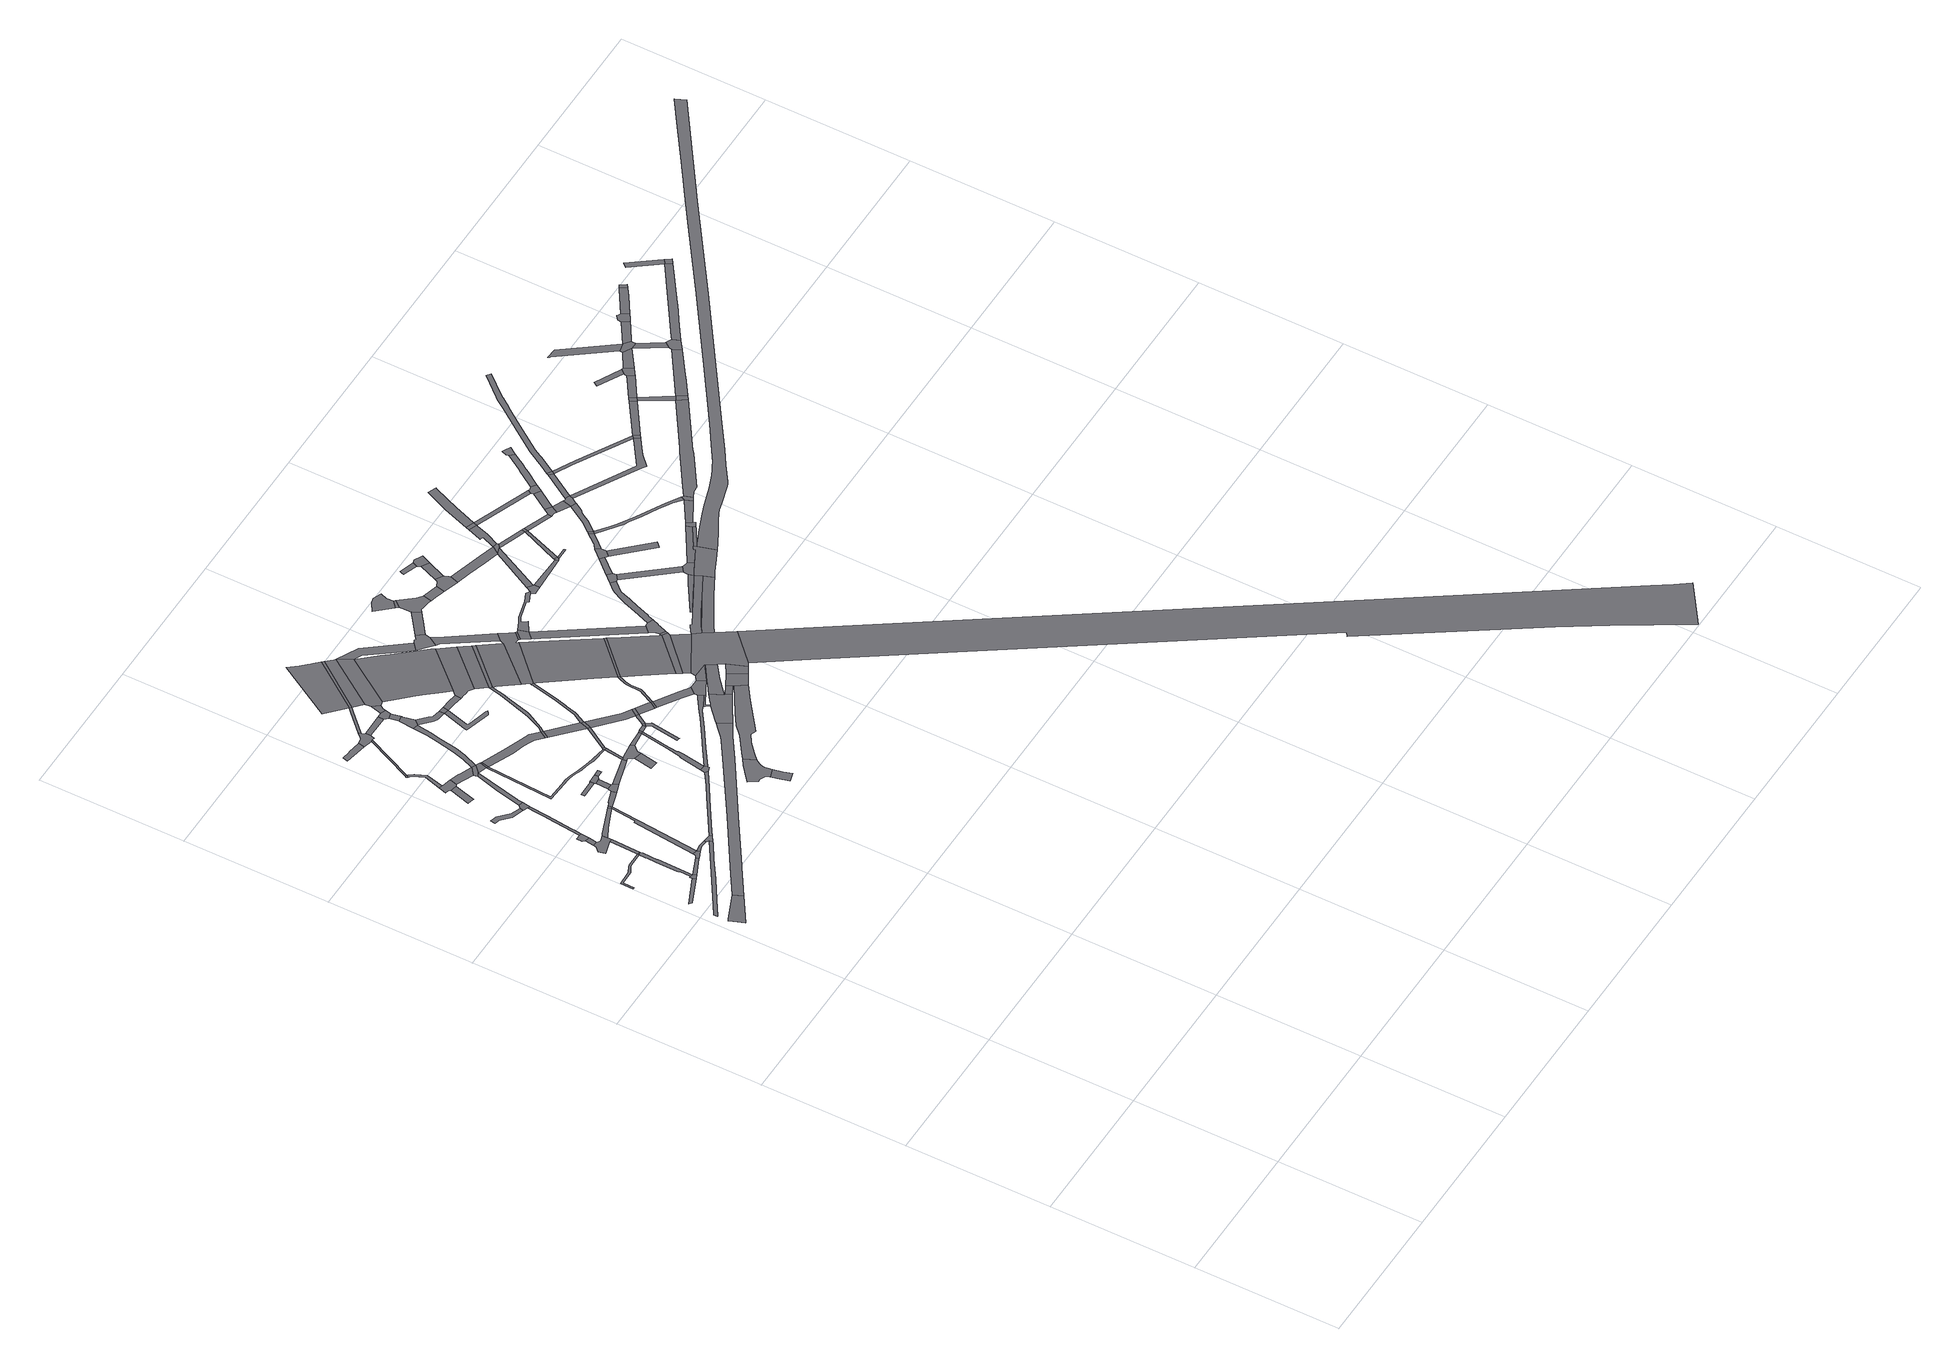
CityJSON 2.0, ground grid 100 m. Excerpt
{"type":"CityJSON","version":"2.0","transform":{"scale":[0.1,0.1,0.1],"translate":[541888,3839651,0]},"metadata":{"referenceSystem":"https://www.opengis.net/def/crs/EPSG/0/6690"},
"CityObjects":{
"road1":{"type":"Road","geometry":[{"type":"MultiSurface","lod":"1","boundaries":[[[0,1,2,3,4,5,6,7,8]]]}]},
"road2":{"type":"Road","attributes":{"RoadStructureAttribute.sectionType":"1"},"geometry":[{"type":"MultiSurface","lod":"1","boundaries":[[[9,10,11,12]]]}]},
"road3":{"type":"Road","attributes":{"RoadStructureAttribute.sectionType":"1"},"geometry":[{"type":"MultiSurface","lod":"1","boundaries":[[[13,14,15,16,17,18,19,20,21,22,23,24]]]}]},
"road4":{"type":"Road","geometry":[{"type":"MultiSurface","lod":"1","boundaries":[[[25,26,9,12,27,28]]]}]},
"road5":{"type":"Road","attributes":{"RoadStructureAttribute.sectionType":"1"},"geometry":[{"type":"MultiSurface","lod":"1","boundaries":[[[29,30,31,32,33,34,35,36,37]]]}]},
"road6":{"type":"Road","attributes":{"RoadStructureAttribute.sectionType":"1"},"geometry":[{"type":"MultiSurface","lod":"1","boundaries":[[[38,39,40,41,23,42,43,44,45,46,47,25,28]]]}]},
"road7":{"type":"Road","attributes":{"RoadStructureAttribute.sectionType":"1"},"geometry":[{"type":"MultiSurface","lod":"1","boundaries":[[[48,28,27,49,50]]]}]},
"road8":{"type":"Road","geometry":[{"type":"MultiSurface","lod":"1","boundaries":[[[24,23,41]]]}]},
"road9":{"type":"Road","geometry":[{"type":"MultiSurface","lod":"1","boundaries":[[[51,52,53,54,55,56,57,58,59,60,61,62]]]}]},
"road10":{"type":"Road","attributes":{"RoadStructureAttribute.sectionType":"1"},"geometry":[{"type":"MultiSurface","lod":"1","boundaries":[[[63,51,62,64]]]}]},
"road11":{"type":"Road","attributes":{"RoadStructureAttribute.sectionType":"1"},"geometry":[{"type":"MultiSurface","lod":"1","boundaries":[[[55,65,24,41,56]]]}]},
"road12":{"type":"Road","geometry":[{"type":"MultiSurface","lod":"1","boundaries":[[[66,67,63,64,68,69]]]}]},
"road13":{"type":"Road","geometry":[{"type":"MultiSurface","lod":"1","boundaries":[[[70,71,48,50,72,73]]]}]},
"road14":{"type":"Road","attributes":{"RoadStructureAttribute.sectionType":"1"},"geometry":[{"type":"MultiSurface","lod":"1","boundaries":[[[74,75,76,77,78,79,80,81]]]}]},
"road15":{"type":"Road","attributes":{"RoadStructureAttribute.sectionType":"1"},"geometry":[{"type":"MultiSurface","lod":"1","boundaries":[[[82,73,72,83,84,85]]]}]},
"road16":{"type":"Road","attributes":{"RoadStructureAttribute.sectionType":"1"},"geometry":[{"type":"MultiSurface","lod":"1","boundaries":[[[86,87,88,89,90,69,68,91,92,93,94]]]}]},
"road17":{"type":"Road","attributes":{"RoadStructureAttribute.sectionType":"1"},"geometry":[{"type":"MultiSurface","lod":"1","boundaries":[[[95,96,97,98,99,70,73]]]}]},
"road18":{"type":"Road","attributes":{"RoadStructureAttribute.sectionType":"1"},"geometry":[{"type":"MultiSurface","lod":"1","boundaries":[[[100,101,102,103,58,57,104,105,106,97]]]}]},
"road19":{"type":"Road","geometry":[{"type":"MultiSurface","lod":"1","boundaries":[[[85,84,29,37,107,108]]]}]},
"road20":{"type":"Road","geometry":[{"type":"MultiSurface","lod":"1","boundaries":[[[109,81,80,86,94,110]]]}]},
"road21":{"type":"Road","geometry":[{"type":"MultiSurface","lod":"1","boundaries":[[[111,112,113,114,115]]]}]},
"road22":{"type":"Road","attributes":{"RoadStructureAttribute.sectionType":"1"},"geometry":[{"type":"MultiSurface","lod":"1","boundaries":[[[116,117,118,111,115,119,120,121,122]]]}]},
"road23":{"type":"Road","geometry":[{"type":"MultiSurface","lod":"1","boundaries":[[[123,124,125,126]]]}]},
"road24":{"type":"Road","attributes":{"RoadStructureAttribute.sectionType":"1"},"geometry":[{"type":"MultiSurface","lod":"1","boundaries":[[[127,128,129,126,125,130,131,132,116,122]]]}]},
"road25":{"type":"Road","attributes":{"RoadStructureAttribute.sectionType":"1"},"geometry":[{"type":"MultiSurface","lod":"1","boundaries":[[[133,134,135,136,137,138,109,110]]]}]},
"road26":{"type":"Road","geometry":[{"type":"MultiSurface","lod":"1","boundaries":[[[139,100,97,96]]]}]},
"road27":{"type":"Road","attributes":{"RoadStructureAttribute.sectionType":"1"},"geometry":[{"type":"MultiSurface","lod":"1","boundaries":[[[140,141,142,120,119,143,144]]]}]},
"road28":{"type":"Road","attributes":{"RoadStructureAttribute.sectionType":"1"},"geometry":[{"type":"MultiSurface","lod":"1","boundaries":[[[145,146,147,139,96,148,149,150]]]}]},
"road29":{"type":"Road","attributes":{"RoadStructureAttribute.sectionType":"1"},"geometry":[{"type":"MultiSurface","lod":"1","boundaries":[[[151,152,153,154,155,156,157,158]]]}]},
"road30":{"type":"Road","attributes":{"RoadStructureAttribute.sectionType":"1"},"geometry":[{"type":"MultiSurface","lod":"1","boundaries":[[[159,160,123,126]]]}]},
"road31":{"type":"Road","geometry":[{"type":"MultiSurface","lod":"1","boundaries":[[[144,143,136,135,161]]]}]},
"road32":{"type":"Road","geometry":[{"type":"MultiSurface","lod":"1","boundaries":[[[162,163,164,165]]]}]},
"road33":{"type":"Road","attributes":{"RoadStructureAttribute.sectionType":"1"},"geometry":[{"type":"MultiSurface","lod":"1","boundaries":[[[166,167,161,135,168,169,170,171]]]}]},
"road34":{"type":"Road","attributes":{"RoadStructureAttribute.sectionType":"1"},"geometry":[{"type":"MultiSurface","lod":"1","boundaries":[[[172,173,174,175,176,177,178,179,180,0,8,181,182,183,184,185,186,187,188]]]}]},
"road35":{"type":"Road","geometry":[{"type":"MultiSurface","lod":"1","boundaries":[[[189,145,150,190,191,192,193,194,195,196]]]}]},
"road36":{"type":"Road","geometry":[{"type":"MultiSurface","lod":"1","boundaries":[[[171,170,197,198,199]]]}]},
"road37":{"type":"Road","attributes":{"RoadStructureAttribute.sectionType":"1"},"geometry":[{"type":"MultiSurface","lod":"1","boundaries":[[[200,201,202,108,107,203,204,205,206]]]}]},
"road38":{"type":"Road","attributes":{"RoadStructureAttribute.sectionType":"1"},"geometry":[{"type":"MultiSurface","lod":"1","boundaries":[[[207,208,189,196]]]}]},
"road39":{"type":"Road","geometry":[{"type":"MultiSurface","lod":"1","boundaries":[[[209,210,165,164,208,207,211]]]}]},
"road40":{"type":"Road","geometry":[{"type":"MultiSurface","lod":"1","boundaries":[[[212,213,214,158,157,215,160,159,216,217,218,219,220,221,222]]]}]},
"road41":{"type":"Road","geometry":[{"type":"MultiSurface","lod":"1","boundaries":[[[223,224,209,211]]]}]},
"road42":{"type":"Road","attributes":{"RoadStructureAttribute.sectionType":"1"},"geometry":[{"type":"MultiSurface","lod":"1","boundaries":[[[225,226,227,228,229,230,144,161,231,232,233,234,235,236]]]}]},
"road43":{"type":"Road","attributes":{"RoadStructureAttribute.sectionType":"1"},"geometry":[{"type":"MultiSurface","lod":"1","boundaries":[[[197,237,238,239,240,241,242,243,244,245,246,247,248,249,250,251,252,253,254,255,198]]]}]},
"road44":{"type":"Road","attributes":{"RoadStructureAttribute.sectionType":"1"},"geometry":[{"type":"MultiSurface","lod":"1","boundaries":[[[256,257,258,195,194,259,260]]]}]},
"road45":{"type":"Road","attributes":{"RoadStructureAttribute.sectionType":"1"},"geometry":[{"type":"MultiSurface","lod":"1","boundaries":[[[261,220,219,262]]]}]},
"road46":{"type":"Road","attributes":{"RoadStructureAttribute.sectionType":"1"},"geometry":[{"type":"MultiSurface","lod":"1","boundaries":[[[263,264,265,266,199,198,267,268,269,270,271,272,273,274]]]}]},
"road47":{"type":"Road","attributes":{"RoadStructureAttribute.sectionType":"1"},"geometry":[{"type":"MultiSurface","lod":"1","boundaries":[[[275,276,212,222,277,278,279]]]}]},
"road48":{"type":"Road","geometry":[{"type":"MultiSurface","lod":"1","boundaries":[[[280,281,282,283,284,225,236,285,286]]]}]},
"road49":{"type":"Road","geometry":[{"type":"MultiSurface","lod":"1","boundaries":[[[287,288,289,290]]]}]},
"road50":{"type":"Road","attributes":{"RoadStructureAttribute.sectionType":"1"},"geometry":[{"type":"MultiSurface","lod":"1","boundaries":[[[291,292,282,281]]]}]},
"road51":{"type":"Road","geometry":[{"type":"MultiSurface","lod":"1","boundaries":[[[293,261,262,294,292,291,295,296,297]]]}]},
"road52":{"type":"Road","attributes":{"RoadStructureAttribute.sectionType":"1"},"geometry":[{"type":"MultiSurface","lod":"1","boundaries":[[[245,256,298,299]]]}]},
"road53":{"type":"Road","geometry":[{"type":"MultiSurface","lod":"1","boundaries":[[[300,200,206,301,302,303,304,305,306]]]}]},
"road54":{"type":"Road","geometry":[{"type":"MultiSurface","lod":"1","boundaries":[[[307,308,298,256,260,309,287,290,310,311]]]}]},
"road55":{"type":"Road","attributes":{"RoadStructureAttribute.sectionType":"1"},"geometry":[{"type":"MultiSurface","lod":"1","boundaries":[[[312,313,286,285,314,315,316,317,318,319,320,321]]]}]},
"road56":{"type":"Road","geometry":[{"type":"MultiSurface","lod":"1","boundaries":[[[322,246,245,299,323]]]}]},
"road57":{"type":"Road","attributes":{"RoadStructureAttribute.sectionType":"1"},"geometry":[{"type":"MultiSurface","lod":"1","boundaries":[[[324,325,293,297,326,327,328,329]]]}]},
"road58":{"type":"Road","geometry":[{"type":"MultiSurface","lod":"1","boundaries":[[[330,331,332,333,334,335,336,337,338,339,340,341,342,343,344,345,346,347,348]]]}]},
"road59":{"type":"Road","geometry":[{"type":"MultiSurface","lod":"1","boundaries":[[[274,273,349,350]]]}]},
"road60":{"type":"Road","geometry":[{"type":"MultiSurface","lod":"1","boundaries":[[[351,352,353,354,342,341]]]}]},
"road61":{"type":"Road","attributes":{"RoadStructureAttribute.sectionType":"1"},"geometry":[{"type":"MultiSurface","lod":"1","boundaries":[[[320,355,356,357,358,359,360,361,362,363,364]]]}]},
"road62":{"type":"Road","attributes":{"RoadStructureAttribute.sectionType":"1"},"geometry":[{"type":"MultiSurface","lod":"1","boundaries":[[[365,366,367,368,369,370,371,372,373,374,300,306]]]}]},
"road63":{"type":"Road","attributes":{"RoadStructureAttribute.sectionType":"1"},"geometry":[{"type":"MultiSurface","lod":"1","boundaries":[[[375,376,322,323,377]]]}]},
"road64":{"type":"Road","geometry":[{"type":"MultiSurface","lod":"1","boundaries":[[[321,320,364,378]]]}]},
"road65":{"type":"Road","attributes":{"RoadStructureAttribute.sectionType":"1"},"geometry":[{"type":"MultiSurface","lod":"1","boundaries":[[[379,350,349,380,375,381]]]}]},
"road66":{"type":"Road","attributes":{"RoadStructureAttribute.sectionType":"1"},"geometry":[{"type":"MultiSurface","lod":"1","boundaries":[[[382,383,384,385,386,387,388,389,275,390]]]}]},
"road67":{"type":"Road","attributes":{"RoadStructureAttribute.sectionType":"1"},"geometry":[{"type":"MultiSurface","lod":"1","boundaries":[[[391,307,311,371]]]}]},
"road68":{"type":"Road","attributes":{"RoadStructureAttribute.sectionType":"1"},"geometry":[{"type":"MultiSurface","lod":"1","boundaries":[[[390,275,279,392]]]}]},
"road69":{"type":"Road","attributes":{"RoadStructureAttribute.sectionType":"1"},"geometry":[{"type":"MultiSurface","lod":"1","boundaries":[[[393,378,364,394,395,396]]]}]},
"road70":{"type":"Road","geometry":[{"type":"MultiSurface","lod":"1","boundaries":[[[397,392,279,398,399]]]}]},
"road71":{"type":"Road","geometry":[{"type":"MultiSurface","lod":"1","boundaries":[[[381,375,377,400]]]}]},
"road72":{"type":"Road","geometry":[{"type":"MultiSurface","lod":"1","boundaries":[[[401,391,371,370]]]}]},
"road73":{"type":"Road","attributes":{"RoadStructureAttribute.sectionType":"1"},"geometry":[{"type":"MultiSurface","lod":"1","boundaries":[[[402,403,404,405,406,407,408,274,350,409,410,411,412,413,414,415]]]}]},
"road74":{"type":"Road","geometry":[{"type":"MultiSurface","lod":"1","boundaries":[[[399,398,324,329,416,417,418]]]}]},
"road75":{"type":"Road","attributes":{"RoadStructureAttribute.sectionType":"1"},"geometry":[{"type":"MultiSurface","lod":"1","boundaries":[[[419,401,370,420]]]}]},
"road76":{"type":"Road","geometry":[{"type":"MultiSurface","lod":"1","boundaries":[[[421,422,423,424,425,426,427,420]]]}]},
"road77":{"type":"Road","geometry":[{"type":"MultiSurface","lod":"1","boundaries":[[[428,419,420,427]]]}]},
"road78":{"type":"Road","attributes":{"RoadStructureAttribute.sectionType":"1"},"geometry":[{"type":"MultiSurface","lod":"1","boundaries":[[[429,400,377,430,431,432,433,434,435]]]}]},
"road79":{"type":"Road","attributes":{"RoadStructureAttribute.sectionType":"1"},"geometry":[{"type":"MultiSurface","lod":"1","boundaries":[[[436,437,438,439,440,441,442,443,306,305,444,445,446,447,448,449]]]}]},
"road80":{"type":"Road","attributes":{"RoadStructureAttribute.sectionType":"1"},"geometry":[{"type":"MultiSurface","lod":"1","boundaries":[[[434,428,427,450]]]}]},
"road81":{"type":"Road","attributes":{"RoadStructureAttribute.sectionType":"1"},"geometry":[{"type":"MultiSurface","lod":"1","boundaries":[[[451,452,453,454,455,456,457,458,459,460,461,462,381,400]]]}]},
"road82":{"type":"Road","attributes":{"function":"1"},"geometry":[{"type":"MultiSurface","lod":"1","boundaries":[[[463,464,465,466,467,468,469,418,417,470,471,472,473,474,475]]]}]},
"road83":{"type":"Road","geometry":[{"type":"MultiSurface","lod":"1","boundaries":[[[435,434,450,476]]]}]},
"road84":{"type":"Road","attributes":{"RoadStructureAttribute.sectionType":"1"},"geometry":[{"type":"MultiSurface","lod":"1","boundaries":[[[477,476,450,478,479]]]}]},
"road85":{"type":"Road","attributes":{"RoadStructureAttribute.sectionType":"1"},"geometry":[{"type":"MultiSurface","lod":"1","boundaries":[[[480,481,482,483,484,485,330,348,486,487,488,489,490,491,492]]]}]},
"road86":{"type":"Road","geometry":[{"type":"MultiSurface","lod":"1","boundaries":[[[479,478,493,494]]]}]},
"road87":{"type":"Road","geometry":[{"type":"MultiSurface","lod":"1","boundaries":[[[475,474,495,396,395,496,497,498,499,500]]]}]},
"road88":{"type":"Road","attributes":{"RoadStructureAttribute.sectionType":"1"},"geometry":[{"type":"MultiSurface","lod":"1","boundaries":[[[501,399,418,502,503,504,505]]]}]},
"road89":{"type":"Road","attributes":{"RoadStructureAttribute.sectionType":"1"},"geometry":[{"type":"MultiSurface","lod":"1","boundaries":[[[506,500,499,507,508]]]}]},
"road90":{"type":"Road","geometry":[{"type":"MultiSurface","lod":"1","boundaries":[[[508,507,402,415,509]]]}]},
"road91":{"type":"Road","geometry":[{"type":"MultiSurface","lod":"1","boundaries":[[[510,511,512,513,514,515,516,517,172,188,518,519,520,521]]]}]},
"road92":{"type":"Road","attributes":{"RoadStructureAttribute.sectionType":"1"},"geometry":[{"type":"MultiSurface","lod":"1","boundaries":[[[522,523,524,525,494,493,526,527,528]]]}]},
"road93":{"type":"Road","attributes":{"RoadStructureAttribute.sectionType":"1"},"geometry":[{"type":"MultiSurface","lod":"1","boundaries":[[[529,530,531,532,533,534,535,536,537,479,494,538,539,540,541,542,543,544,545]]]}]},
"road94":{"type":"Road","geometry":[{"type":"MultiSurface","lod":"1","boundaries":[[[449,546,547,548,515,514,549,550,551]]]}]},
"road95":{"type":"Road","attributes":{"RoadStructureAttribute.sectionType":"1"},"geometry":[{"type":"MultiSurface","lod":"1","boundaries":[[[552,509,415,553,554,555,556]]]}]},
"road96":{"type":"Road","geometry":[{"type":"MultiSurface","lod":"1","boundaries":[[[557,558,559,560,561,562,505,504,563,564,565,566]]]}]},
"road97":{"type":"Road","geometry":[{"type":"MultiSurface","lod":"1","boundaries":[[[567,568,569,570,571,556,555,572,459,458,573,574,575,576]]]}]},
"road98":{"type":"Road","geometry":[{"type":"MultiSurface","lod":"1","boundaries":[[[577,578,579,528,527,580,436,449,551,581,582,583,584,585]]]}]},
"road99":{"type":"Road","attributes":{"RoadStructureAttribute.sectionType":"1"},"geometry":[{"type":"MultiSurface","lod":"1","boundaries":[[[586,520,519,587]]]}]},
"road100":{"type":"Road","geometry":[{"type":"MultiSurface","lod":"1","boundaries":[[[588,573,458,589,590,591,592,593,529,594]]]}]},
"road101":{"type":"Road","attributes":{"RoadStructureAttribute.sectionType":"1"},"geometry":[{"type":"MultiSurface","lod":"1","boundaries":[[[595,565,564,596,569,568]]]}]},
"road102":{"type":"Road","attributes":{"RoadStructureAttribute.sectionType":"1"},"geometry":[{"type":"MultiSurface","lod":"1","boundaries":[[[597,598,599,600,601,602,510,521,603,604]]]}]},
"road103":{"type":"Road","attributes":{"RoadStructureAttribute.sectionType":"1"},"geometry":[{"type":"MultiSurface","lod":"1","boundaries":[[[605,585,584,606,607,608,609]]]}]},
"road104":{"type":"Road","geometry":[{"type":"MultiSurface","lod":"1","boundaries":[[[610,586,587,480,492,611,612]]]}]},
"road105":{"type":"Road","geometry":[{"type":"MultiSurface","lod":"1","boundaries":[[[594,529,545,613]]]}]},
"road106":{"type":"Road","attributes":{"RoadStructureAttribute.sectionType":"1"},"geometry":[{"type":"MultiSurface","lod":"1","boundaries":[[[614,615,616,557,566,617,618,619,620,621]]]}]},
"road107":{"type":"Road","geometry":[{"type":"MultiSurface","lod":"1","boundaries":[[[576,575,622,623]]]}]},
"road108":{"type":"Road","geometry":[{"type":"MultiSurface","lod":"1","boundaries":[[[624,625,613,545,626,627,628]]]}]},
"road109":{"type":"Road","geometry":[{"type":"MultiSurface","lod":"1","boundaries":[[[629,623,622,630,631]]]}]},
"road110":{"type":"Road","geometry":[{"type":"MultiSurface","lod":"1","boundaries":[[[632,610,612,633]]]}]},
"road111":{"type":"Road","geometry":[{"type":"MultiSurface","lod":"1","boundaries":[[[634,635,636,637,638,639,640,641,642]]]}]},
"road112":{"type":"Road","geometry":[{"type":"MultiSurface","lod":"1","boundaries":[[[628,627,643,644,645]]]}]},
"road113":{"type":"Road","attributes":{"RoadStructureAttribute.sectionType":"1"},"geometry":[{"type":"MultiSurface","lod":"1","boundaries":[[[640,639,646,647]]]}]},
"road114":{"type":"Road","geometry":[{"type":"MultiSurface","lod":"1","boundaries":[[[648,644,643,649,650]]]}]},
"road115":{"type":"Road","geometry":[{"type":"MultiSurface","lod":"1","boundaries":[[[651,647,646,652,653,614,621,654,655,656,657,658,659,660]]]}]},
"road116":{"type":"Road","attributes":{"RoadStructureAttribute.sectionType":"1"},"geometry":[{"type":"MultiSurface","lod":"1","boundaries":[[[631,630,661,662]]]}]},
"road117":{"type":"Road","geometry":[{"type":"MultiSurface","lod":"1","boundaries":[[[650,649,663,664,605,609,597,604,665,666,632,633,667,668,669,670,671,672,673,674,675]]]}]},
"road118":{"type":"Road","attributes":{"RoadStructureAttribute.sectionType":"1"},"geometry":[{"type":"MultiSurface","lod":"1","boundaries":[[[676,677,678,679,680,629,631,681,682,683,684,685,686,687]]]}]},
"road119":{"type":"Road","attributes":{"RoadStructureAttribute.sectionType":"1"},"geometry":[{"type":"MultiSurface","lod":"1","boundaries":[[[688,628,645,689]]]}]},
"road120":{"type":"Road","attributes":{"RoadStructureAttribute.sectionType":"1"},"geometry":[{"type":"MultiSurface","lod":"1","boundaries":[[[660,659,690,691,692,693]]]}]},
"road121":{"type":"Road","geometry":[{"type":"MultiSurface","lod":"1","boundaries":[[[694,662,661,695,688,689,696,697,698,699]]]}]},
"road122":{"type":"Road","geometry":[{"type":"MultiSurface","lod":"1","boundaries":[[[700,701,693,692,702,703,704,705,706,707]]]}]},
"road123":{"type":"Road","geometry":[{"type":"MultiSurface","lod":"1","boundaries":[[[708,709,710,711,712]]]}]},
"road124":{"type":"Road","geometry":[{"type":"MultiSurface","lod":"1","boundaries":[[[713,687,686,714,715,716,717,718]]]}]},
"road125":{"type":"Road","attributes":{"RoadStructureAttribute.sectionType":"1"},"geometry":[{"type":"MultiSurface","lod":"1","boundaries":[[[719,700,707,720,721]]]}]},
"road126":{"type":"Road","attributes":{"RoadStructureAttribute.sectionType":"1"},"geometry":[{"type":"MultiSurface","lod":"1","boundaries":[[[722,723,724,725,726,727,728,729,730,731,732,733,734,694,699,735,736,737,738,739,740,741,742,743,744,745,746,747,748,749,750]]]}]},
"road127":{"type":"Road","geometry":[{"type":"MultiSurface","lod":"1","boundaries":[[[751,752,712,711,753,719,721,754]]]}]},
"road128":{"type":"Road","attributes":{"RoadStructureAttribute.sectionType":"1"},"geometry":[{"type":"MultiSurface","lod":"1","boundaries":[[[755,756,757,758,759,760,761,762,650,675,763,764,765,766,767,768,769,770]]]}]},
"road129":{"type":"Road","attributes":{"RoadStructureAttribute.sectionType":"1"},"geometry":[{"type":"MultiSurface","lod":"1","boundaries":[[[770,771,772,773,774,775,776,673,672,777,778,779,780,781,782,783]]]}]},
"road130":{"type":"Road","attributes":{"RoadStructureAttribute.sectionType":"1"},"geometry":[{"type":"MultiSurface","lod":"1","boundaries":[[[784,704,703,785,786,787,788]]]}]},
"road131":{"type":"Road","attributes":{"RoadStructureAttribute.sectionType":"1"},"geometry":[{"type":"MultiSurface","lod":"1","boundaries":[[[789,787,713,718]]]}]},
"road132":{"type":"Road","attributes":{"RoadStructureAttribute.sectionType":"1"},"geometry":[{"type":"MultiSurface","lod":"1","boundaries":[[[717,716,790,791]]]}]},
"road133":{"type":"Road","attributes":{"RoadStructureAttribute.sectionType":"1"},"geometry":[{"type":"MultiSurface","lod":"1","boundaries":[[[792,793,794,795,796,797,798,799,800]]]}]},
"road134":{"type":"Road","geometry":[{"type":"MultiSurface","lod":"1","boundaries":[[[801,802,803,722,750,804,805,806]]]}]},
"road135":{"type":"Road","geometry":[{"type":"MultiSurface","lod":"1","boundaries":[[[788,787,789,807,808,809]]]}]},
"road136":{"type":"Road","geometry":[{"type":"MultiSurface","lod":"1","boundaries":[[[810,791,790,811,812]]]}]},
"road137":{"type":"Road","attributes":{"RoadStructureAttribute.sectionType":"1"},"geometry":[{"type":"MultiSurface","lod":"1","boundaries":[[[813,801,806,814,815]]]}]},
"road138":{"type":"Road","attributes":{"RoadStructureAttribute.sectionType":"1"},"geometry":[{"type":"MultiSurface","lod":"1","boundaries":[[[805,804,816,817]]]}]},
"road139":{"type":"Road","geometry":[{"type":"MultiSurface","lod":"1","boundaries":[[[818,819,820,812,811]]]}]},
"road140":{"type":"Road","attributes":{"RoadStructureAttribute.sectionType":"1"},"geometry":[{"type":"MultiSurface","lod":"1","boundaries":[[[821,822,823,824,825,826,788,809,827,828,829,830,831]]]}]},
"road141":{"type":"Road","attributes":{"RoadStructureAttribute.sectionType":"1"},"geometry":[{"type":"MultiSurface","lod":"1","boundaries":[[[832,810,812,833]]]}]},
"road142":{"type":"Road","attributes":{"RoadStructureAttribute.sectionType":"1"},"geometry":[{"type":"MultiSurface","lod":"1","boundaries":[[[834,807,789,835,836,832,837]]]}]},
"road143":{"type":"Road","geometry":[{"type":"MultiSurface","lod":"1","boundaries":[[[838,813,815,839,840,841,842,843,844]]]}]},
"road144":{"type":"Road","geometry":[{"type":"MultiSurface","lod":"1","boundaries":[[[845,817,816,792,800,846,847,848]]]}]},
"road145":{"type":"Road","geometry":[{"type":"MultiSurface","lod":"1","boundaries":[[[849,821,831,850]]]}]},
"road146":{"type":"Road","geometry":[{"type":"MultiSurface","lod":"1","boundaries":[[[851,852,853,854,855,856,755,770,783,857,858,859,860,861]]]}]},
"road147":{"type":"Road","attributes":{"RoadStructureAttribute.sectionType":"1"},"geometry":[{"type":"MultiSurface","lod":"1","boundaries":[[[862,863,864,841,840]]]}]},
"road148":{"type":"Road","geometry":[{"type":"MultiSurface","lod":"1","boundaries":[[[837,832,833,865]]]}]},
"road149":{"type":"Road","attributes":{"RoadStructureAttribute.sectionType":"1"},"geometry":[{"type":"MultiSurface","lod":"1","boundaries":[[[866,867,868,838,844,869,870,871]]]}]},
"road150":{"type":"Road","geometry":[{"type":"MultiSurface","lod":"1","boundaries":[[[872,873,866,871,874]]]}]},
"road151":{"type":"Road","attributes":{"RoadStructureAttribute.sectionType":"1"},"geometry":[{"type":"MultiSurface","lod":"1","boundaries":[[[865,833,875,876]]]}]},
"road152":{"type":"Road","attributes":{"RoadStructureAttribute.sectionType":"1"},"geometry":[{"type":"MultiSurface","lod":"1","boundaries":[[[877,878,879,880,849,850,881,882,883,884,885]]]}]},
"road153":{"type":"Road","geometry":[{"type":"MultiSurface","lod":"1","boundaries":[[[886,887,848,847,888,889,890,891,892,893]]]}]},
"road154":{"type":"Road","attributes":{"RoadStructureAttribute.sectionType":"1"},"geometry":[{"type":"MultiSurface","lod":"1","boundaries":[[[850,831,894,895]]]}]},
"road155":{"type":"Road","attributes":{"RoadStructureAttribute.sectionType":"1"},"geometry":[{"type":"MultiSurface","lod":"1","boundaries":[[[896,897,898,899,872,874,900,901,902,903,904]]]}]},
"road156":{"type":"Road","geometry":[{"type":"MultiSurface","lod":"1","boundaries":[[[905,906,851,861,907,908]]]}]},
"road157":{"type":"Road","geometry":[{"type":"MultiSurface","lod":"1","boundaries":[[[909,910,911,876,875,912,913,914,915]]]}]},
"road158":{"type":"Road","attributes":{"function":"1","RoadStructureAttribute.sectionType":"7"},"geometry":[{"type":"MultiSurface","lod":"1","boundaries":[[[916,917,918,919,920,668,667,921,922,923,924,925,926,927,928,929]]]}]},
"road159":{"type":"Road","attributes":{"RoadStructureAttribute.sectionType":"1"},"geometry":[{"type":"MultiSurface","lod":"1","boundaries":[[[930,915,914,896,931]]]}]},
"road160":{"type":"Road","attributes":{"RoadStructureAttribute.sectionType":"1"},"geometry":[{"type":"MultiSurface","lod":"1","boundaries":[[[932,909,915,933]]]}]},
"road161":{"type":"Road","attributes":{"RoadStructureAttribute.sectionType":"1"},"geometry":[{"type":"MultiSurface","lod":"1","boundaries":[[[934,935,936,937,938,874,871,939,940,941,942,943,944,945,946,947]]]}]},
"road162":{"type":"Road","geometry":[{"type":"MultiSurface","lod":"1","boundaries":[[[948,886,893,905,908,949,950]]]}]},
"road163":{"type":"Road","geometry":[{"type":"MultiSurface","lod":"1","boundaries":[[[951,952,953,954,931,896,904,955,956,957,958,959]]]}]},
"road164":{"type":"Road","geometry":[{"type":"MultiSurface","lod":"1","boundaries":[[[960,895,894,932,933,961,962,963]]]}]},
"road165":{"type":"Road","attributes":{"RoadStructureAttribute.sectionType":"1"},"geometry":[{"type":"MultiSurface","lod":"1","boundaries":[[[946,964,948,950,965,966]]]}]},
"road166":{"type":"Road","attributes":{"RoadStructureAttribute.sectionType":"1"},"geometry":[{"type":"MultiSurface","lod":"1","boundaries":[[[967,951,959,968]]]}]},
"road167":{"type":"Road","attributes":{"RoadStructureAttribute.sectionType":"1"},"geometry":[{"type":"MultiSurface","lod":"1","boundaries":[[[969,970,971,972,973,963,962,974,975,976,977]]]}]},
"road168":{"type":"Road","geometry":[{"type":"MultiSurface","lod":"1","boundaries":[[[978,947,946,966,979,980]]]}]},
"road169":{"type":"Road","geometry":[{"type":"MultiSurface","lod":"1","boundaries":[[[981,967,968,982]]]}]},
"road170":{"type":"Road","attributes":{"RoadStructureAttribute.sectionType":"1"},"geometry":[{"type":"MultiSurface","lod":"1","boundaries":[[[983,984,985,959,958,986,987,988,989,990,991]]]}]},
"road171":{"type":"Road","geometry":[{"type":"MultiSurface","lod":"1","boundaries":[[[992,993,994,969,977,995,996]]]}]},
"road172":{"type":"Road","attributes":{"RoadStructureAttribute.sectionType":"1"},"geometry":[{"type":"MultiSurface","lod":"1","boundaries":[[[997,982,968,998,991,999]]]}]},
"road173":{"type":"Road","attributes":{"RoadStructureAttribute.sectionType":"1"},"geometry":[{"type":"MultiSurface","lod":"1","boundaries":[[[1000,1001,1002,1003,1004,1005,1006,1007,981,982,1008,1009,1010,1011,1012,1013,1014,1015,1016,1017]]]}]},
"road174":{"type":"Road","attributes":{"RoadStructureAttribute.sectionType":"1"},"geometry":[{"type":"MultiSurface","lod":"1","boundaries":[[[1018,1019,1020,1021,1022,1023,980,979,1024,1025,1026,1027,1028,1029,1030,1031,1032]]]}]},
"road175":{"type":"Road","geometry":[{"type":"MultiSurface","lod":"1","boundaries":[[[999,991,990,1033,1034]]]}]},
"road176":{"type":"Road","attributes":{"RoadStructureAttribute.sectionType":"1"},"geometry":[{"type":"MultiSurface","lod":"1","boundaries":[[[1035,1034,1033,1036,1037]]]}]},
"road177":{"type":"Road","geometry":[{"type":"MultiSurface","lod":"1","boundaries":[[[1038,1035,1037,1039,1040]]]}]},
"road178":{"type":"Road","attributes":{"RoadStructureAttribute.sectionType":"1"},"geometry":[{"type":"MultiSurface","lod":"1","boundaries":[[[1039,1037,1041,1018,1042]]]}]},
"road179":{"type":"Road","geometry":[{"type":"MultiSurface","lod":"1","boundaries":[[[1042,1018,1032,1043]]]}]},
"road180":{"type":"Road","attributes":{"RoadStructureAttribute.sectionType":"1"},"geometry":[{"type":"MultiSurface","lod":"1","boundaries":[[[1044,1045,1046,1038,1040,1047,1048]]]}]},
"road181":{"type":"Road","geometry":[{"type":"MultiSurface","lod":"1","boundaries":[[[1049,1050,1051,1052,1053,1054]]]}]},
"road182":{"type":"Road","geometry":[{"type":"MultiSurface","lod":"1","boundaries":[[[1055,1054,1053,1044,1048,1056,1057,1058]]]}]},
"road183":{"type":"Road","attributes":{"RoadStructureAttribute.sectionType":"1"},"geometry":[{"type":"MultiSurface","lod":"1","boundaries":[[[1059,1042,1043,1060,1061,1062]]]}]},
"road184":{"type":"Road","attributes":{"RoadStructureAttribute.sectionType":"1"},"geometry":[{"type":"MultiSurface","lod":"1","boundaries":[[[1063,1058,1057,1064]]]}]},
"road185":{"type":"Road","attributes":{"RoadStructureAttribute.sectionType":"1"},"geometry":[{"type":"MultiSurface","lod":"1","boundaries":[[[1065,1066,1067,1068,1069,1070]]]}]},
"road186":{"type":"Road","geometry":[{"type":"MultiSurface","lod":"1","boundaries":[[[1069,1068,1063,1064,1071,1072]]]}]},
"road187":{"type":"Road","attributes":{"RoadStructureAttribute.sectionType":"1"},"geometry":[{"type":"MultiSurface","lod":"1","boundaries":[[[1064,1073,1074,1071]]]}]},
"road188":{"type":"Road","geometry":[{"type":"MultiSurface","lod":"1","boundaries":[[[1074,1073,1059,1062,1075,1076]]]}]},
"road189":{"type":"Road","attributes":{"RoadStructureAttribute.sectionType":"1"},"geometry":[{"type":"MultiSurface","lod":"1","boundaries":[[[1077,1069,1072,1078,1079]]]}]},
"road190":{"type":"Road","geometry":[{"type":"MultiSurface","lod":"1","boundaries":[[[1080,1081,1082,1077,1079,1083,1084,1085]]]}]},
"road191":{"type":"Road","attributes":{"RoadStructureAttribute.sectionType":"1"},"geometry":[{"type":"MultiSurface","lod":"1","boundaries":[[[1086,1087,1088,1089,1090,1091,1092,1093,1094,1095,1096,1097,1098,1099,1100,1101,1102,1103,1104,1105,1106,1107,1108,861,860,1109,1110,1111,1112,1113,1114,1115,1116,1117,1118,1119,1120,1121,1122,1123,1124]]]}]},
"road192":{"type":"Road","attributes":{"RoadStructureAttribute.sectionType":"1"},"geometry":[{"type":"MultiSurface","lod":"1","boundaries":[[[1125,1126,1085,1084,1127,1128]]]}]},
"road193":{"type":"Road","attributes":{"RoadStructureAttribute.sectionType":"1"},"geometry":[{"type":"MultiSurface","lod":"1","boundaries":[[[1129,1130,1076,1075,1131,1132,1133,1134]]]}]},
"road194":{"type":"Road","geometry":[{"type":"MultiSurface","lod":"1","boundaries":[[[1135,1125,1128,1136]]]}]},
"road195":{"type":"Road","attributes":{"RoadStructureAttribute.sectionType":"1"},"geometry":[{"type":"MultiSurface","lod":"1","boundaries":[[[1137,1138,1129,1139]]]}]},
"road196":{"type":"Road","geometry":[{"type":"MultiSurface","lod":"1","boundaries":[[[1139,1129,1134,1140]]]}]}
},
"vertices":[
[264,3928,0],[219,3909,0],[101,3860,0],[80,3850,0],[68,3843,0],[79,3814,0],[81,3813,0],[105,3745,0],[291,3865,0],
[261,4203,0],[70,4118,0],[87,4103,0],[270,4182,0],
[166,4587,0],[153,4581,0],[111,4559,0],[9,4555,0],[8,4467,0],[21,4467,0],[22,4543,0],[114,4546,0],[159,4570,0],[169,4574,0],[270,4575,0],[270,4588,0],
[271,4221,0],[261,4220,0],[298,4194,0],[289,4215,0],
[577,4267,0],[138,3988,0],[64,3943,0],[67,3914,0],[182,3989,0],[324,4079,0],[463,4170,0],[567,4236,0],[585,4248,0],
[292,4459,0],[288,4459,0],[291,4565,0],[290,4582,0],[269,4529,0],[269,4517,0],[267,4457,0],[266,4312,0],[267,4298,0],[273,4296,0],
[418,4269,0],[413,4247,0],[423,4250,0],
[201,4852,0],[198,4832,0],[168,4800,0],[177,4755,0],[275,4783,0],[296,4782,0],[296,4808,0],[291,4846,0],[264,4835,0],[249,4834,0],[246,4834,0],[232,4847,0],
[207,4910,0],[238,4905,0],
[270,4596,0],
[196,4966,0],[194,4926,0],[244,4961,0],[228,4963,0],
[436,4298,0],[434,4280,0],[475,4270,0],[469,4293,0],
[181,5407,0],[111,5475,0],[66,5486,0],[61,5454,0],[95,5445,0],[155,5386,0],[237,5359,0],[243,5386,0],
[512,4300,0],[518,4285,0],[561,4280,0],[562,4295,0],
[269,5348,0],[269,5340,0],[261,5290,0],[257,5220,0],[254,5200,0],[250,5015,0],[253,5032,0],[273,5219,0],[285,5338,0],
[503,4629,0],[529,4912,0],[515,4907,0],[499,4734,0],[482,4734,0],
[509,4932,0],[487,4924,0],[469,4916,0],[309,4853,0],[368,4847,0],[479,4892,0],[492,4898,0],
[622,4272,0],[614,4289,0],
[261,5401,0],[291,5396,0],
[162,5816,0],[122,5675,0],[144,5669,0],[165,5663,0],[207,5806,0],
[143,5889,0],[130,5836,0],[155,5829,0],[220,5813,0],[235,5866,0],[176,5880,0],[170,5882,0],
[130,6115,0],[121,6102,0],[128,6094,0],[137,6108,0],
[198,6004,0],[167,6073,0],[144,6102,0],[135,6088,0],[149,6073,0],[179,6002,0],
[295,5437,0],[298,5438,0],[370,5748,0],[344,5732,0],[297,5569,0],[266,5437,0],
[523,4937,0],
[381,5805,0],[308,5838,0],[298,5842,0],[337,5764,0],[386,5803,0],
[634,4979,0],[548,4951,0],[550,4946,0],[533,4913,0],[604,4935,0],[644,4948,0],
[130,6503,0],[127,6503,0],[72,6512,0],[60,6477,0],[62,6476,0],[122,6463,0],[210,6445,0],[220,6488,0],
[285,6434,0],[273,6431,0],
[413,5791,0],
[525,5124,0],[525,5099,0],[640,5099,0],[640,5124,0],
[418,5789,0],[415,5790,0],[376,5746,0],[427,5725,0],[429,5724,0],[444,5778,0],
[1436,4715,0],[1406,4685,0],[1377,4659,0],[1350,4634,0],[1322,4613,0],[1203,4534,0],[803,4275,0],[461,4055,0],[360,3990,0],[338,3896,0],[488,3992,0],[498,3998,0],[838,4217,0],[1234,4471,0],[1389,4571,0],[1398,4577,0],[1480,4625,0],
[644,5007,0],[665,4954,0],[670,4956,0],[676,4958,0],[705,4968,0],[709,4969,0],[695,5003,0],[680,5006,0],
[429,5722,0],[439,5719,0],[455,5773,0],
[1052,4571,0],[962,4512,0],[884,4461,0],[654,4294,0],[815,4397,0],[952,4485,0],[1066,4558,0],
[683,5095,0],[647,5092,0],
[701,5133,0],[639,5131,0],[702,5108,0],
[294,6534,0],[267,6507,0],[259,6499,0],[258,6435,0],[300,6430,0],[303,6429,0],[311,6456,0],[312,6459,0],[311,6494,0],[309,6494,0],[299,6519,0],
[745,5110,0],[744,5135,0],
[490,6263,0],[490,6260,0],[481,6166,0],[467,6084,0],[441,5963,0],[421,5880,0],[454,5890,0],[477,5964,0],[497,6084,0],[510,6163,0],[525,6256,0],[525,6258,0],
[404,5261,0],[582,5252,0],[609,5248,0],[647,5238,0],[697,5221,0],[737,5211,0],[770,5202,0],[795,5194,0],[910,5183,0],[910,5193,0],[815,5207,0],[775,5217,0],[735,5224,0],[687,5238,0],[627,5255,0],[607,5260,0],[579,5265,0],[537,5267,0],[414,5273,0],
[894,5052,0],[809,5030,0],[728,5011,0],[836,5007,0],[899,5025,0],
[465,6497,0],[465,6458,0],
[836,5596,0],[792,5639,0],[736,5662,0],[626,5701,0],[453,5713,0],[612,5647,0],[695,5619,0],[710,5615,0],[735,5604,0],[766,5589,0],[817,5542,0],[845,5588,0],
[441,6684,0],[417,6659,0],[304,6524,0],[428,6648,0],[453,6673,0],
[539,6372,0],[539,6374,0],[501,6370,0],[500,6367,0],[491,6268,0],[526,6257,0],[555,6291,0],
[941,4993,0],[919,4868,0],[973,4858,0],[994,4980,0],
[526,6443,0],[488,6432,0],
[499,6498,0],[487,6433,0],[526,6444,0],[527,6449,0],[536,6485,0],
[909,5055,0],[926,5180,0],
[1057,4602,0],[1068,4559,0],[1080,4561,0],[1098,4568,0],[1095,4578,0],[1102,4582,0],[1091,4597,0],
[1022,5072,0],[912,5055,0],[913,5029,0],[999,5008,0],[1030,5046,0],
[635,6214,0],[617,6232,0],[590,6202,0],[600,6193,0],[609,6186,0],[621,6175,0],[634,6173,0],[683,6166,0],[689,6165,0],[687,6201,0],
[916,5203,0],[927,5193,0],
[521,6577,0],[506,6520,0],[538,6497,0],[541,6507,0],[545,6513,0],[556,6529,0],
[1259,4429,0],[1219,4401,0],[1177,4369,0],[1122,4322,0],[1110,4311,0],[1147,4254,0],[1158,4257,0],[1165,4256,0],[1179,4252,0],[1198,4240,0],[1208,4229,0],[1216,4212,0],[1275,4232,0],[1266,4266,0],[1265,4281,0],[1265,4293,0],[1271,4311,0],[1278,4326,0],[1296,4352,0],
[828,5532,0],[856,5578,0],
[1229,4154,0],[1245,4093,0],[1305,4108,0],[1289,4168,0],
[642,6001,0],[637,5983,0],[645,5980,0],[812,5932,0],[825,5942,0],[837,5952,0],[828,5955,0],[684,5996,0],[679,6008,0],[723,6159,0],
[1116,4757,0],[1120,4795,0],[1113,4796,0],[1120,4849,0],[1120,4864,0],[1153,5060,0],[1138,5059,0],[1108,4866,0],[1090,4760,0],[1082,4760,0],
[1012,5361,0],[1011,5360,0],[1025,5349,0],
[727,6197,0],
[1024,5425,0],[880,5483,0],[1032,5418,0],
[651,7054,0],[643,7062,0],[630,7077,0],[594,7114,0],[543,7179,0],[318,6800,0],[401,6722,0],[432,6693,0],[686,7016,0],
[1137,5080,0],
[697,7004,0],
[786,6191,0],[781,6151,0],[847,6142,0],[851,6184,0],
[739,6959,0],[513,6616,0],[745,6952,0],
[1047,5404,0],
[1152,5082,0],
[1003,6030,0],[984,5947,0],[969,5892,0],[941,5797,0],[936,5779,0],[919,5720,0],[868,5614,0],[878,5607,0],[939,5723,0],[944,5736,0],[988,5888,0],[1002,5942,0],[1018,6016,0],[1020,6024,0],
[570,6532,0],[584,6535,0],[801,6858,0],
[1199,5085,0],[1202,5063,0],
[1221,5036,0],[1196,4846,0],[1206,4844,0],[1216,4841,0],[1216,4842,0],[1241,5049,0],[1219,5082,0],
[1205,5094,0],
[1222,5244,0],[1029,5346,0],[1033,5341,0],[1190,5200,0],[1238,5167,0],[1246,5161,0],[1277,5209,0],
[1576,4923,0],[1558,4911,0],[1462,4845,0],[1424,4819,0],[1385,4792,0],[1341,4763,0],[1262,4710,0],[1248,4701,0],[1227,4666,0],[1365,4757,0],[1484,4837,0],[1521,4853,0],[1575,4881,0],[1595,4891,0],
[1264,5152,0],
[1048,5407,0],[1081,5477,0],[1087,5490,0],[1106,5558,0],[1110,5569,0],[1131,5647,0],[1168,5824,0],[1168,5828,0],[1154,5828,0],[1154,5827,0],[1117,5651,0],[1070,5487,0],
[1107,6497,0],[1038,6580,0],[993,6634,0],[947,6688,0],[909,6733,0],[831,6824,0],[818,6839,0],[656,6460,0],[715,6401,0],[753,6357,0],[833,6259,0],[874,6212,0],[1121,6478,0],
[1294,5198,0],
[1373,5147,0],[1354,5094,0],[1384,5139,0],
[1753,4772,0],[1662,4716,0],[1564,4657,0],[1476,4599,0],[1416,4541,0],[1304,4460,0],[1335,4393,0],[1381,4434,0],[1405,4453,0],[1456,4487,0],[1492,4472,0],[1696,4627,0],[1803,4702,0],
[1366,5086,0],[1395,5133,0],
[865,6201,0],[875,6138,0],[891,6136,0],[921,6134,0],[953,6111,0],[1197,6374,0],
[895,6879,0],[854,6833,0],[1002,6636,0],[1051,6572,0],[1096,6614,0],
[1223,6338,0],[1006,6042,0],[1251,6300,0],
[1264,6281,0],
[1619,4871,0],[1579,4842,0],[1562,4827,0],[1557,4823,0],[1551,4819,0],[1541,4811,0],[1499,4776,0],[1452,4730,0],[1604,4700,0],[1685,4745,0],[1664,4782,0],[1660,4786,0],
[1591,5003,0],[1579,5012,0],[1550,5032,0],[1401,5128,0],[1512,4992,0],[1576,4948,0],[1611,4992,0],
[1466,5414,0],[1461,5399,0],[1460,5395,0],[1443,5351,0],[1438,5333,0],[1436,5311,0],[1436,5258,0],[1434,5236,0],[1424,5218,0],[1442,5223,0],[1447,5241,0],[1449,5266,0],[1448,5316,0],[1451,5331,0],[1458,5356,0],[1472,5390,0],[1476,5400,0],
[1576,4880,0],[1515,4847,0],[1521,4839,0],[1532,4845,0],[1569,4865,0],[1600,4882,0],
[1360,6148,0],[1028,6013,0],[1033,6008,0],[1126,5885,0],[1361,6146,0],
[1155,6635,0],[1125,6613,0],[1120,6620,0],[1118,6622,0],[1107,6615,0],[1105,6613,0],[1125,6508,0],[1146,6490,0],[1183,6552,0],[1192,6587,0],
[1432,6189,0],[1415,6214,0],[1372,6170,0],[1367,6160,0],[1363,6151,0],[1158,5843,0],[1414,6069,0],[1403,6085,0],[1433,6083,0],[1476,6127,0],
[1644,4989,0],[1640,4989,0],[1637,4989,0],[1576,4934,0],[1612,4889,0],[1615,4890,0],[1645,4906,0],[1703,4937,0],[1672,4988,0],
[1727,4814,0],[1748,4779,0],
[1586,5812,0],[1173,5823,0],[1179,5814,0],[1272,5691,0],[1385,5533,0],[1465,5416,0],[1699,5645,0],
[1209,6514,0],[1167,6473,0],
[1815,5007,0],[1814,5006,0],[1810,5003,0],[1704,4930,0],[1685,4917,0],[1648,4891,0],[1757,4874,0],[1854,4948,0],
[1707,5012,0],[1740,4961,0],[1765,4979,0],[1799,5002,0],[1812,5010,0],
[1813,4863,0],[1824,4717,0],[1879,4749,0],
[1709,5631,0],
[1310,6752,0],[1239,6698,0],[1197,6666,0],[1234,6618,0],[1277,6651,0],[1295,6665,0],[1316,6680,0],[1339,6697,0],
[1439,6074,0],[1483,6118,0],
[1887,5363,0],[1761,5554,0],[1550,5293,0],[1664,5126,0],[1893,5354,0],
[1500,6126,0],[1477,6018,0],[1521,6061,0],
[1883,4905,0],[1933,4780,0],
[1293,7007,0],[1281,7003,0],[1261,6997,0],[1255,6994,0],[1199,6958,0],[1288,6853,0],[1334,6891,0],[1330,6937,0],[1349,6984,0],
[1688,5090,0],[1920,5314,0],[1928,5334,0],
[1305,6832,0],[1344,6879,0],
[1955,5264,0],[1715,5052,0],[1993,5208,0],
[1425,6781,0],[1306,6815,0],[1310,6764,0],[1356,6711,0],[1370,6709,0],[1415,6704,0],[1416,6703,0],[1425,6701,0],[1449,6694,0],[1461,6754,0],
[1870,5434,0],[1914,5477,0],
[1712,5036,0],[1709,5024,0],[1856,4945,0],[1862,4937,0],[1958,4794,0],[2148,4980,0],[2113,5033,0],[2080,5081,0],[2076,5087,0],[2071,5094,0],[2031,5152,0],[2030,5154,0],[2029,5156,0],
[1784,6233,0],[1723,6206,0],[1593,6172,0],[1563,6154,0],[1559,6153,0],[1591,6106,0],[1566,6143,0],[1598,6161,0],[1726,6195,0],[1734,6182,0],[1795,6210,0],[1811,6218,0],
[1900,5371,0],[1934,5351,0],
[1485,6684,0],[1532,6670,0],[1554,6664,0],[1566,6725,0],
[1938,5478,0],[1892,5402,0],[1954,5403,0],[1957,5411,0],[1960,5417,0],[1977,5460,0],
[1611,6762,0],[1603,6743,0],[1597,6651,0],[1660,6633,0],[1678,6692,0],[1674,6703,0],[1668,6717,0],[1662,6731,0],
[1564,6977,0],[1558,6961,0],[1553,6946,0],[1650,6912,0],[1663,6943,0],
[1829,6251,0],[1814,6182,0],[1824,6182,0],[1870,6185,0],[1869,6222,0],[1861,6227,0],
[1662,6887,0],[1667,6744,0],[1713,6856,0],
[2110,5837,0],[2106,5833,0],[2095,5821,0],[2078,5803,0],[2066,5790,0],[2058,5775,0],[2050,5760,0],[2038,5736,0],[2029,5715,0],[2013,5680,0],[1982,5594,0],[1968,5557,0],[1967,5553,0],[1991,5500,0],[1995,5511,0],[1997,5515,0],[2007,5542,0],[2021,5578,0],[2030,5603,0],[2053,5664,0],[2066,5700,0],[2070,5711,0],[2074,5722,0],[2081,5742,0],[2088,5753,0],[2108,5776,0],[2135,5806,0],[2137,5808,0],[2140,5811,0],
[1689,6952,0],[1665,6943,0],[1651,6910,0],[1740,6922,0],
[2415,5429,0],[2396,5419,0],[2381,5411,0],[2275,5354,0],[2153,5289,0],[2059,5239,0],[2054,5250,0],[2042,5241,0],[2069,5183,0],[2076,5188,0],[2088,5196,0],[2118,5214,0],[2181,5249,0],[2229,5274,0],[2349,5338,0],[2438,5384,0],
[2405,5366,0],[2320,5319,0],[2242,5275,0],[2184,5243,0],[2090,5192,0],[2078,5184,0],[2117,5123,0],[2130,5132,0],[2225,5185,0],[2226,5186,0],[2314,5235,0],[2418,5292,0],[2463,5316,0],
[1914,6624,0],[1753,6606,0],[1880,6570,0],[1979,6539,0],[2016,6593,0],
[2026,6557,0],
[2115,6196,0],[2108,6216,0],
[2405,5467,0],[2345,5430,0],[2144,5303,0],[2145,5301,0],[2148,5297,0],[2151,5291,0],[2273,5357,0],[2379,5414,0],[2414,5432,0],
[2157,5889,0],[2147,5878,0],[2137,5867,0],[2154,5811,0],[2189,5839,0],[2187,5864,0],
[2051,6574,0],[2050,6582,0],[2049,6587,0],
[2113,6228,0],[2127,6202,0],[2136,6214,0],
[2250,5993,0],[2186,5866,0],[2275,5970,0],
[2408,5502,0],[2444,5531,0],
[2214,6203,0],[2213,6209,0],[2212,6215,0],
[2065,6786,0],[2034,6697,0],[2032,6692,0],[2052,6684,0],[2053,6684,0],[2017,6596,0],[2088,6667,0],[2091,6678,0],[2116,6756,0],[2118,6761,0],[2120,6766,0],
[2217,6486,0],[2232,6478,0],
[2055,6572,0],[2047,6549,0],[2154,6508,0],[2223,6515,0],
[2305,6055,0],[2278,5968,0],[2293,5955,0],[2325,5987,0],[2326,6012,0],[2326,6021,0],[2326,6025,0],
[2451,5522,0],[2440,5446,0],[2505,5481,0],[2486,5518,0],
[2074,6812,0],[2130,6793,0],
[2619,5553,0],[2614,5550,0],[2605,5545,0],[2598,5540,0],[2603,5529,0],[2441,5443,0],[2484,5327,0],[2508,5340,0],[2593,5381,0],[2664,5415,0],[2630,5535,0],
[2511,5728,0],[2527,5743,0],[2544,5759,0],
[2241,6508,0],
[2396,6153,0],[2341,6084,0],[2336,6078,0],[2332,6031,0],[2356,6058,0],[2411,6121,0],
[2406,6161,0],[2398,6151,0],[2426,6137,0],
[2407,6413,0],[2409,6440,0],
[2209,7154,0],[2136,6987,0],[2127,6965,0],[2082,6836,0],[2175,6917,0],[2184,6941,0],[2261,7123,0],[2264,7129,0],[2264,7130,0],
[2742,5677,0],[2585,5579,0],[2599,5530,0],[2595,5541,0],[2604,5547,0],[2613,5552,0],[2750,5636,0],[2756,5639,0],
[2510,6615,0],[2520,6641,0],
[2537,6356,0],[2535,6353,0],[2526,6339,0],[2458,6225,0],[2434,6145,0],[2487,6208,0],[2521,6265,0],[2541,6286,0],[2573,6339,0],
[2757,5636,0],[2745,5629,0],[2755,5613,0],[2768,5621,0],
[2436,6477,0],[2418,6450,0],[2412,6443,0],[2426,6413,0],[2437,6413,0],[2453,6404,0],[2479,6449,0],
[5287,298,0],[5211,412,0],[4251,1843,0],[3439,3053,0],[2469,4499,0],[2169,4481,0],[2694,3699,0],[3129,3050,0],[3966,1803,0],[3937,1784,0],[4628,741,0],[4803,464,0],[5076,8,0],[5352,207,0],
[2507,6434,0],[2553,6416,0],
[2514,6597,0],[2556,6570,0],
[2845,5872,0],[2662,5975,0],[2604,6010,0],[2553,6039,0],[2513,6069,0],[2526,6034,0],[2569,6004,0],[2606,5985,0],[2672,5945,0],[2780,5889,0],[2845,5852,0],[2865,5837,0],[2923,5790,0],[2934,5817,0],
[2764,5691,0],[2797,5639,0],[2787,5654,0],
[2576,6417,0],[2575,6415,0],[2571,6409,0],[2554,6415,0],[2578,6346,0],[2584,6356,0],[2594,6371,0],[2597,6377,0],[2607,6403,0],
[2534,6635,0],[2565,6583,0],[2588,6619,0],[2555,6641,0],
[2918,5787,0],[2932,5734,0],[2943,5740,0],
[2690,6600,0],[2717,6577,0],
[2713,6885,0],[2707,6875,0],[2644,6778,0],[2630,6757,0],[2618,6737,0],[2653,6717,0],[2677,6756,0],[2684,6766,0],[2740,6856,0],
[2944,5811,0],[2968,5754,0],[2948,5808,0],
[2699,6614,0],[2730,6595,0],
[3200,6300,0],[3023,6179,0],[3019,6176,0],[3023,6138,0],[3047,6124,0],[3117,6192,0],[3189,6243,0],[3231,6271,0],[3208,6306,0],
[2722,6935,0],[2707,6900,0],[2708,6899,0],[2773,6907,0],[2741,6927,0],
[2876,6515,0],[2834,6514,0],[3222,6323,0],
[3210,7329,0],[3089,7187,0],[3075,7173,0],[3027,7106,0],[2926,6964,0],[2831,6829,0],[2802,6788,0],[2732,6668,0],[2798,6710,0],[2803,6718,0],[2832,6770,0],[2859,6812,0],[2980,6980,0],[3041,7064,0],[3057,7085,0],[3105,7150,0],[3114,7164,0],[3238,7310,0],
[3604,6242,0],[3601,6241,0],[3279,6029,0],[3254,6013,0],[3174,5960,0],[3015,5853,0],[3008,5776,0],[3027,5776,0],[3041,5777,0],[3048,5777,0],[3277,5931,0],[3294,5944,0],[3298,5947,0],[3488,6076,0],[3647,6182,0],
[3250,6284,0],[3225,6321,0],
[3455,6478,0],[3478,6436,0],[3482,6438,0],
[3481,6496,0],[3508,6457,0],[3507,6458,0],
[3593,6259,0],[3633,6260,0],
[3674,6201,0],
[3630,6595,0],[3608,6579,0],[3518,6521,0],[3608,6522,0],[3657,6554,0],
[3486,6738,0],[3476,6724,0],[3467,6711,0],[3469,6709,0],[3635,6619,0],[3661,6649,0],
[3664,6648,0],[3673,6565,0],[3708,6590,0],[3670,6645,0],
[3953,6471,0],[3798,6286,0],[3813,6297,0],[3981,6415,0],
[3784,6714,0],[3840,6682,0],
[3524,7081,0],[3531,7073,0],[3535,7068,0],[3786,6733,0],[3843,6748,0],[3596,7077,0],
[3887,6682,0],[3889,6713,0],
[3957,6495,0],[3982,6530,0],
[4045,6460,0],[4021,6511,0],
[3996,6845,0],[3984,6773,0],[4025,6799,0],
[4037,6886,0],[4031,6895,0],[4000,6873,0],[4049,6814,0],[4080,6834,0],[4051,6879,0],
[5736,7478,0],[5552,7352,0],[5316,7189,0],[5157,7080,0],[5118,7053,0],[4906,6907,0],[4507,6629,0],[4505,6628,0],[4452,6592,0],[3971,6264,0],[3538,5969,0],[3355,5850,0],[3273,5797,0],[3268,5794,0],[3253,5786,0],[3221,5769,0],[3176,5747,0],[3083,5710,0],[3013,5689,0],[2932,5661,0],[2858,5634,0],[2735,5582,0],[2694,5563,0],[2711,5439,0],[2796,5484,0],[2874,5526,0],[2927,5555,0],[2957,5567,0],[3008,5581,0],[3145,5623,0],[3164,5628,0],[3181,5639,0],[3293,5716,0],[3295,5717,0],[3397,5785,0],[3580,5911,0],[4453,6507,0],[5082,6943,0],[5766,7412,0],
[4230,6993,0],[4224,6989,0],[4198,6909,0],[4259,6950,0],
[4537,6854,0],[4043,6526,0],[4141,6527,0],[4280,6619,0],[4297,6631,0],[4563,6816,0],
[4252,7008,0],[4281,6966,0],
[4423,7073,0],[4396,7044,0],[4567,6876,0],
[4594,6837,0]
]}
